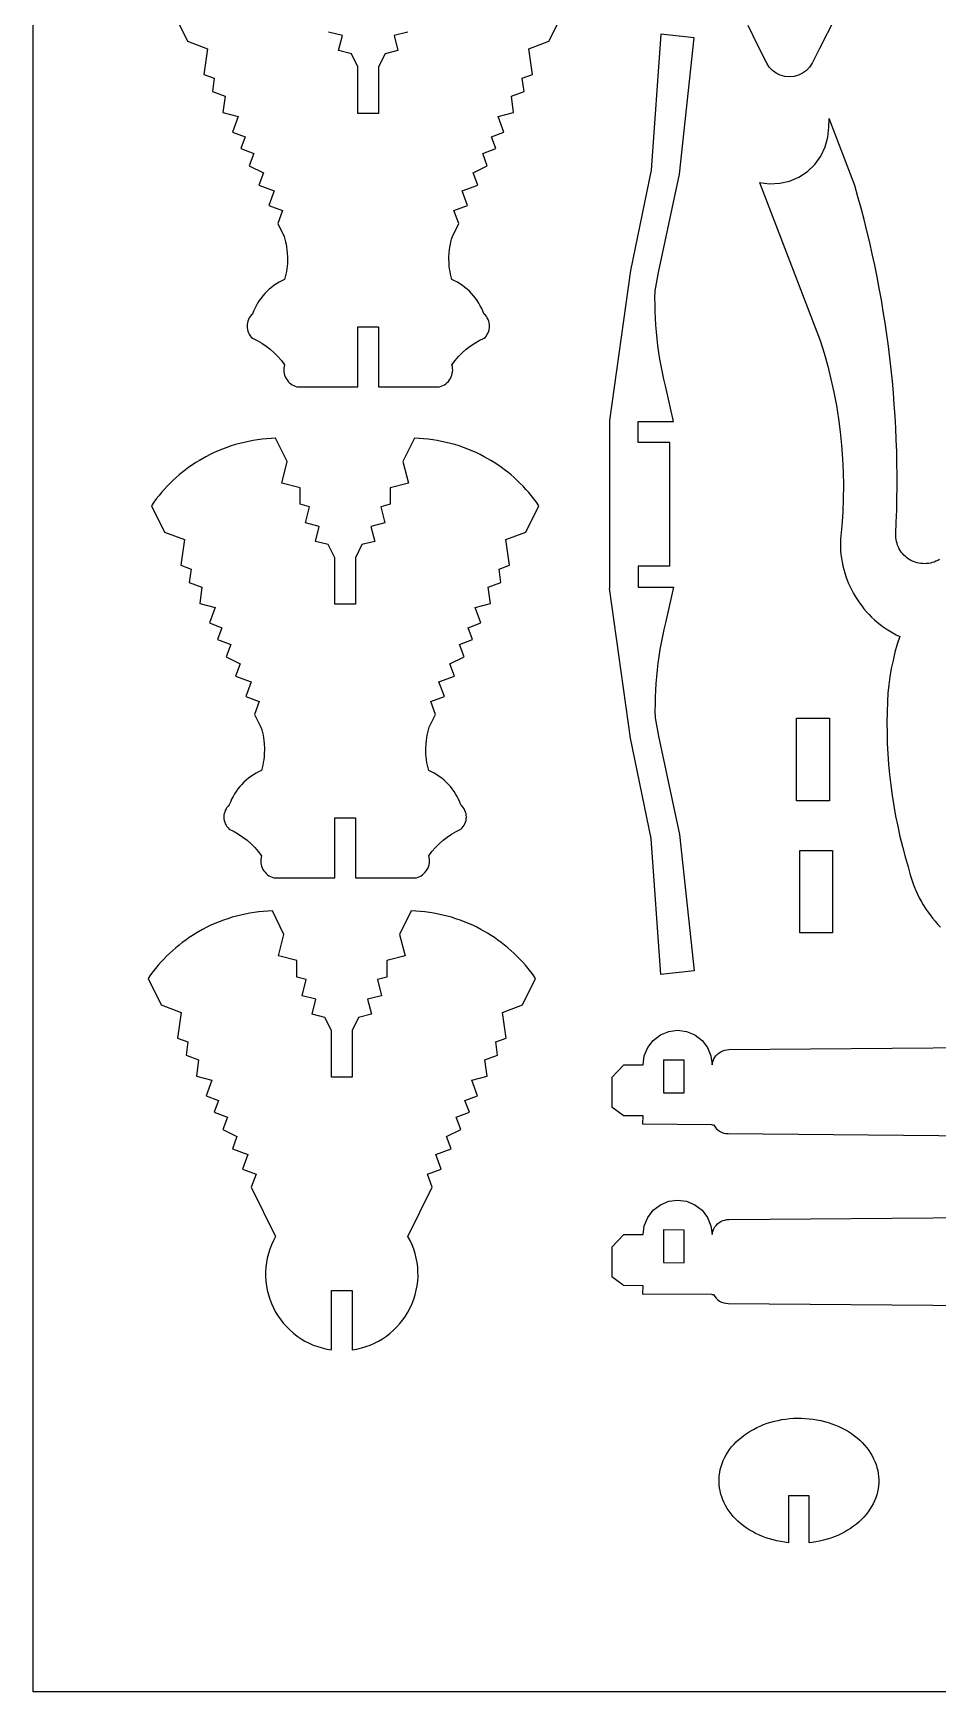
# Model space of a CAD drawing. Extents: x -322 to 322, y -250 to 250.
# Drawn here: x -322.5 to -185.6, y -249.5 to 1.4 of the extents above; entities that cross this region are included whole.
import ezdxf

# ---------------------------------------------------------------- set-up
doc = ezdxf.new("R2010")
doc.units = 0
doc.header["$MEASUREMENT"] = 0
doc.layers.get('0').update_dxf_attribs({"linetype": 'CONTINUOUS'})

msp = doc.modelspace()

# ---------------------------------------------------------------- linework, layer by layer
for p, q in [((-322.5, -249.5), (-322.5, 249.5)), ((-301.12, 4.15), (-299.14, 0.14)), ((-244.49, 0.14), (-242.5, 4.15)), ((-201.27, 3.5), (-203.53, -0.96)), ((-299.14, 0.14), (-296.13, -0.98)), ((-275.72, 1.01), (-277.82, 1.54)), ((-276.29, -1.25), (-275.72, 1.01)), ((-265.8, 1.54), (-267.91, 1.01)), ((-267.91, 1.01), (-267.33, -1.25)), ((-247.5, -0.98), (-244.49, 0.14)), ((-227.56, 1.19), (-228.99, -19.35)), ((-222.51, 0.64), (-227.56, 1.19)), ((-224.75, -19.95), (-222.51, 0.64)), ((-212.83, -0.59), (-214.36, 2.51)), ((-296.13, -0.98), (-296.66, -4.87)), ((-274.36, -1.74), (-276.29, -1.25)), ((-273.38, -3.72), (-274.36, -1.74)), ((-269.27, -1.74), (-270.24, -3.72)), ((-267.33, -1.25), (-269.27, -1.74)), ((-246.96, -4.87), (-247.5, -0.98)), ((-211.53, -3.18), (-212.83, -0.59)), ((-203.53, -0.96), (-204.68, -3.18)), ((-296.66, -4.87), (-295.11, -5.45)), ((-273.38, -10.77), (-273.38, -3.72)), ((-270.24, -3.72), (-270.24, -10.77)), ((-248.52, -5.45), (-246.96, -4.87)), ((-211.15, -3.77), (-211.53, -3.18)), ((-210.67, -4.28), (-211.15, -3.77)), ((-210.11, -4.7), (-210.67, -4.28)), ((-209.48, -5.01), (-210.11, -4.7)), ((-208.8, -5.2), (-209.48, -5.01)), ((-206.73, -5.01), (-207.4, -5.2)), ((-206.1, -4.7), (-206.73, -5.01)), ((-205.53, -4.28), (-206.1, -4.7)), ((-205.05, -3.77), (-205.53, -4.28)), ((-204.68, -3.18), (-205.05, -3.77)), ((-295.11, -5.45), (-295.38, -7.45)), ((-295.38, -7.45), (-293.47, -8.16)), ((-250.16, -8.16), (-248.24, -7.45)), ((-248.24, -7.45), (-248.52, -5.45)), ((-208.1, -5.26), (-208.8, -5.2)), ((-207.4, -5.2), (-208.1, -5.26)), ((-293.47, -8.16), (-293.81, -10.64)), ((-249.82, -10.64), (-250.16, -8.16)), ((-293.81, -10.64), (-291.47, -11.23)), ((-291.47, -11.23), (-292.35, -13.59)), ((-270.24, -10.77), (-273.38, -10.77)), ((-252.16, -11.23), (-249.82, -10.64)), ((-251.28, -13.59), (-252.16, -11.23)), ((-202.16, -12.84), (-202.07, -11.54)), ((-198.22, -21.67), (-202.07, -11.54)), ((-292.35, -13.59), (-290.44, -14.3)), ((-290.44, -14.3), (-291.11, -16.09)), ((-253.19, -14.3), (-251.28, -13.59)), ((-252.52, -16.09), (-253.19, -14.3)), ((-202.7, -15.85), (-202.29, -14.37)), ((-202.29, -14.37), (-202.16, -12.84)), ((-291.11, -16.09), (-289.12, -16.83)), ((-289.12, -16.83), (-289.82, -18.7)), ((-254.5, -16.83), (-252.52, -16.09)), ((-253.81, -18.7), (-254.5, -16.83)), ((-204.26, -18.49), (-203.36, -17.24)), ((-203.36, -17.24), (-202.7, -15.85)), ((-289.82, -18.7), (-287.68, -19.76)), ((-287.68, -19.76), (-288.37, -21.62)), ((-255.95, -19.76), (-253.81, -18.7)), ((-255.25, -21.62), (-255.95, -19.76)), ((-228.99, -19.35), (-232.16, -34.52)), ((-227.89, -34.84), (-224.75, -19.95)), ((-206.66, -20.4), (-205.37, -19.55)), ((-205.37, -19.55), (-204.26, -18.49)), ((-288.37, -21.62), (-286.02, -22.5)), ((-286.02, -22.5), (-286.84, -24.72)), ((-257.61, -22.5), (-255.25, -21.62)), ((-256.78, -24.72), (-257.61, -22.5)), ((-212.63, -21.2), (-211.11, -21.41)), ((-212.63, -21.2), (-203.47, -45.11)), ((-211.11, -21.41), (-209.57, -21.34)), ((-209.57, -21.34), (-208.07, -21)), ((-208.07, -21), (-206.66, -20.4)), ((-197.73, -23.38), (-198.22, -21.67)), ((-286.84, -24.72), (-284.79, -25.48)), ((-258.84, -25.48), (-256.78, -24.72)), ((-197.26, -25.1), (-197.73, -23.38)), ((-284.79, -25.48), (-285.51, -27.41)), ((-285.51, -27.41), (-284.54, -29.37)), ((-259.08, -29.37), (-258.12, -27.41)), ((-258.12, -27.41), (-258.84, -25.48)), ((-196.81, -26.82), (-197.26, -25.1)), ((-196.38, -28.54), (-196.81, -26.82)), ((-284.54, -29.37), (-284.42, -29.77)), ((-284.42, -29.77), (-284.32, -30.17)), ((-259.3, -30.17), (-259.2, -29.77)), ((-259.2, -29.77), (-259.08, -29.37)), ((-195.96, -30.27), (-196.38, -28.54)), ((-284.32, -30.17), (-284.23, -30.57)), ((-284.23, -30.57), (-284.16, -30.98)), ((-284.16, -30.98), (-284.11, -31.39)), ((-284.11, -31.39), (-284.06, -31.8)), ((-284.06, -31.8), (-284.02, -32.63)), ((-259.6, -32.63), (-259.56, -31.8)), ((-259.56, -31.8), (-259.52, -31.39)), ((-259.52, -31.39), (-259.46, -30.98)), ((-259.46, -30.98), (-259.39, -30.57)), ((-259.39, -30.57), (-259.3, -30.17)), ((-195.57, -32), (-195.96, -30.27)), ((-195.2, -33.74), (-195.57, -32)), ((-284.27, -35.09), (-284.36, -35.5)), ((-284.19, -34.68), (-284.27, -35.09)), ((-284.13, -34.28), (-284.19, -34.68)), ((-284.08, -33.86), (-284.13, -34.28)), ((-284.05, -33.45), (-284.08, -33.86)), ((-284.02, -32.63), (-284.05, -33.45)), ((-259.58, -33.45), (-259.6, -32.63)), ((-259.55, -33.86), (-259.58, -33.45)), ((-259.5, -34.28), (-259.55, -33.86)), ((-259.44, -34.68), (-259.5, -34.28)), ((-259.36, -35.09), (-259.44, -34.68)), ((-259.26, -35.5), (-259.36, -35.09)), ((-232.16, -34.52), (-235.34, -57.2)), ((-228.43, -37.61), (-227.89, -34.84)), ((-194.84, -35.48), (-195.2, -33.74)), ((-286.78, -37.37), (-287.12, -37.68)), ((-286.43, -37.08), (-286.78, -37.37)), ((-286.07, -36.81), (-286.43, -37.08)), ((-285.69, -36.55), (-286.07, -36.81)), ((-285.29, -36.31), (-285.69, -36.55)), ((-284.89, -36.1), (-285.29, -36.31)), ((-284.47, -35.9), (-284.89, -36.1)), ((-284.36, -35.5), (-284.47, -35.9)), ((-259.16, -35.9), (-259.26, -35.5)), ((-258.74, -36.1), (-259.16, -35.9)), ((-258.33, -36.31), (-258.74, -36.1)), ((-257.94, -36.55), (-258.33, -36.31)), ((-257.56, -36.81), (-257.94, -36.55)), ((-257.19, -37.08), (-257.56, -36.81)), ((-256.84, -37.37), (-257.19, -37.08)), ((-256.51, -37.68), (-256.84, -37.37)), ((-228.44, -38.65), (-228.43, -37.61)), ((-194.51, -37.22), (-194.84, -35.48)), ((-194.19, -38.97), (-194.51, -37.22)), ((-288.77, -39.85), (-288.98, -40.26)), ((-288.54, -39.45), (-288.77, -39.85)), ((-288.29, -39.07), (-288.54, -39.45)), ((-288.02, -38.7), (-288.29, -39.07)), ((-287.74, -38.34), (-288.02, -38.7)), ((-287.44, -38), (-287.74, -38.34)), ((-287.12, -37.68), (-287.44, -38)), ((-256.19, -38), (-256.51, -37.68)), ((-255.89, -38.34), (-256.19, -38)), ((-255.6, -38.7), (-255.89, -38.34)), ((-255.33, -39.07), (-255.6, -38.7)), ((-255.09, -39.45), (-255.33, -39.07)), ((-254.86, -39.85), (-255.09, -39.45)), ((-254.65, -40.26), (-254.86, -39.85)), ((-228.43, -39.68), (-228.44, -38.65)), ((-228.41, -40.72), (-228.43, -39.68)), ((-193.9, -40.72), (-194.19, -38.97)), ((-290.1, -42.43), (-290.14, -42.68)), ((-290.03, -42.18), (-290.1, -42.43)), ((-289.94, -41.94), (-290.03, -42.18)), ((-289.82, -41.71), (-289.94, -41.94)), ((-289.68, -41.49), (-289.82, -41.71)), ((-289.52, -41.29), (-289.68, -41.49)), ((-289.33, -41.11), (-289.52, -41.29)), ((-289.17, -40.68), (-289.33, -41.11)), ((-288.98, -40.26), (-289.17, -40.68)), ((-254.46, -40.68), (-254.65, -40.26)), ((-254.29, -41.11), (-254.46, -40.68)), ((-254.1, -41.29), (-254.29, -41.11)), ((-253.94, -41.49), (-254.1, -41.29)), ((-253.8, -41.71), (-253.94, -41.49)), ((-253.68, -41.94), (-253.8, -41.71)), ((-253.59, -42.18), (-253.68, -41.94)), ((-253.52, -42.43), (-253.59, -42.18)), ((-253.48, -42.68), (-253.52, -42.43)), ((-228.36, -41.76), (-228.41, -40.72)), ((-228.3, -42.79), (-228.36, -41.76)), ((-193.62, -42.47), (-193.9, -40.72)), ((-193.36, -44.23), (-193.62, -42.47)), ((-290.14, -42.68), (-290.15, -42.94)), ((-290.15, -42.94), (-290.14, -43.2)), ((-290.14, -43.2), (-290.1, -43.46)), ((-290.1, -43.46), (-290.03, -43.71)), ((-290.03, -43.71), (-289.94, -43.95)), ((-289.94, -43.95), (-289.82, -44.18)), ((-289.82, -44.18), (-289.68, -44.39)), ((-289.68, -44.39), (-289.52, -44.59)), ((-289.52, -44.59), (-289.33, -44.78)), ((-289.33, -44.78), (-288.61, -45.13)), ((-288.61, -45.13), (-287.92, -45.52)), ((-273.38, -52.12), (-273.38, -43.06)), ((-273.38, -43.06), (-270.24, -43.06)), ((-270.24, -43.06), (-270.24, -52.12)), ((-255.7, -45.52), (-255.01, -45.13)), ((-255.01, -45.13), (-254.29, -44.78)), ((-254.29, -44.78), (-254.1, -44.59)), ((-254.1, -44.59), (-253.94, -44.39)), ((-253.94, -44.39), (-253.8, -44.18)), ((-253.8, -44.18), (-253.68, -43.95)), ((-253.68, -43.95), (-253.59, -43.71)), ((-253.59, -43.71), (-253.52, -43.46)), ((-253.52, -43.46), (-253.48, -43.2)), ((-253.47, -42.94), (-253.48, -42.68)), ((-253.48, -43.2), (-253.47, -42.94)), ((-228.21, -43.82), (-228.3, -42.79)), ((-228.11, -44.85), (-228.21, -43.82)), ((-227.99, -45.88), (-228.11, -44.85)), ((-203.47, -45.11), (-202.86, -47.05)), ((-193.13, -45.98), (-193.36, -44.23)), ((-287.92, -45.52), (-287.26, -45.97)), ((-287.26, -45.97), (-286.63, -46.45)), ((-286.63, -46.45), (-286.03, -46.98)), ((-286.03, -46.98), (-285.47, -47.55)), ((-285.47, -47.55), (-284.95, -48.15)), ((-258.68, -48.15), (-258.15, -47.55)), ((-258.15, -47.55), (-257.59, -46.98)), ((-257.59, -46.98), (-257, -46.45)), ((-257, -46.45), (-256.37, -45.97)), ((-256.37, -45.97), (-255.7, -45.52)), ((-227.85, -46.91), (-227.99, -45.88)), ((-227.68, -47.93), (-227.85, -46.91)), ((-202.86, -47.05), (-202.31, -49)), ((-192.91, -47.75), (-193.13, -45.98)), ((-284.95, -48.15), (-284.47, -48.79)), ((-284.57, -49.32), (-284.58, -49.58)), ((-284.58, -49.58), (-284.57, -49.85)), ((-284.53, -49.05), (-284.57, -49.32)), ((-284.57, -49.85), (-284.52, -50.11)), ((-284.47, -48.79), (-284.53, -49.05)), ((-284.52, -50.11), (-284.46, -50.37)), ((-259.17, -50.37), (-259.1, -50.11)), ((-259.16, -48.79), (-258.68, -48.15)), ((-259.09, -49.05), (-259.16, -48.79)), ((-259.1, -50.11), (-259.06, -49.85)), ((-259.05, -49.32), (-259.09, -49.05)), ((-259.06, -49.85), (-259.04, -49.58)), ((-259.04, -49.58), (-259.05, -49.32)), ((-227.51, -48.95), (-227.68, -47.93)), ((-227.31, -49.97), (-227.51, -48.95)), ((-227.09, -50.98), (-227.31, -49.97)), ((-202.31, -49), (-201.82, -50.97)), ((-192.71, -49.51), (-192.91, -47.75)), ((-192.53, -51.27), (-192.71, -49.51)), ((-284.46, -50.37), (-284.36, -50.62)), ((-284.36, -50.62), (-284.24, -50.86)), ((-284.24, -50.86), (-284.1, -51.09)), ((-284.1, -51.09), (-283.93, -51.3)), ((-283.93, -51.3), (-283.75, -51.49)), ((-283.75, -51.49), (-283.54, -51.66)), ((-283.54, -51.66), (-283.33, -51.81)), ((-283.33, -51.81), (-283.09, -51.94)), ((-283.09, -51.94), (-282.85, -52.04)), ((-282.85, -52.04), (-282.59, -52.12)), ((-282.59, -52.12), (-273.38, -52.12)), ((-270.24, -52.12), (-261.03, -52.12)), ((-261.03, -52.12), (-260.78, -52.04)), ((-260.78, -52.04), (-260.53, -51.94)), ((-260.53, -51.94), (-260.3, -51.81)), ((-260.3, -51.81), (-260.08, -51.66)), ((-260.08, -51.66), (-259.88, -51.49)), ((-259.88, -51.49), (-259.69, -51.3)), ((-259.69, -51.3), (-259.53, -51.09)), ((-259.53, -51.09), (-259.38, -50.86)), ((-259.38, -50.86), (-259.26, -50.62)), ((-259.26, -50.62), (-259.17, -50.37)), ((-226.85, -51.99), (-227.09, -50.98)), ((-225.64, -57.39), (-226.85, -51.99)), ((-201.82, -50.97), (-201.38, -52.95)), ((-192.37, -53.04), (-192.53, -51.27)), ((-201.38, -52.95), (-201, -54.94)), ((-201, -54.94), (-200.67, -56.94)), ((-192.23, -54.81), (-192.37, -53.04)), ((-192.12, -56.58), (-192.23, -54.81)), ((-235.34, -57.2), (-235.34, -82.59)), ((-230.97, -60.53), (-230.97, -57.39)), ((-230.97, -57.39), (-225.64, -57.39)), ((-200.67, -56.94), (-200.41, -58.95)), ((-192.02, -58.36), (-192.12, -56.58)), ((-288.56, -60.14), (-289.24, -60.24)), ((-287.88, -60.05), (-288.56, -60.14)), ((-287.19, -59.98), (-287.88, -60.05)), ((-286.51, -59.93), (-287.19, -59.98)), ((-285.82, -59.91), (-286.51, -59.93)), ((-284.07, -63.44), (-285.82, -59.91)), ((-264.81, -59.91), (-266.56, -63.44)), ((-264.12, -59.93), (-264.81, -59.91)), ((-263.43, -59.98), (-264.12, -59.93)), ((-262.75, -60.05), (-263.43, -59.98)), ((-262.06, -60.14), (-262.75, -60.05)), ((-261.38, -60.24), (-262.06, -60.14)), ((-200.41, -58.95), (-200.2, -60.97)), ((-191.93, -60.13), (-192.02, -58.36)), ((-191.87, -61.9), (-191.93, -60.13)), ((-296.36, -62.69), (-297.35, -63.26)), ((-295.75, -62.38), (-296.36, -62.69)), ((-295.13, -62.08), (-295.75, -62.38)), ((-294.5, -61.8), (-295.13, -62.08)), ((-293.86, -61.54), (-294.5, -61.8)), ((-293.22, -61.29), (-293.86, -61.54)), ((-292.57, -61.07), (-293.22, -61.29)), ((-291.91, -60.87), (-292.57, -61.07)), ((-291.25, -60.68), (-291.91, -60.87)), ((-290.59, -60.52), (-291.25, -60.68)), ((-289.92, -60.37), (-290.59, -60.52)), ((-289.24, -60.24), (-289.92, -60.37)), ((-260.71, -60.37), (-261.38, -60.24)), ((-260.04, -60.52), (-260.71, -60.37)), ((-259.37, -60.68), (-260.04, -60.52)), ((-258.71, -60.87), (-259.37, -60.68)), ((-258.05, -61.07), (-258.71, -60.87)), ((-257.41, -61.29), (-258.05, -61.07)), ((-256.76, -61.54), (-257.41, -61.29)), ((-256.13, -61.8), (-256.76, -61.54)), ((-255.5, -62.08), (-256.13, -61.8)), ((-254.88, -62.38), (-255.5, -62.08)), ((-254.26, -62.69), (-254.88, -62.38)), ((-253.27, -63.26), (-254.26, -62.69)), ((-226.21, -60.53), (-230.97, -60.53)), ((-226.21, -79.27), (-226.21, -60.53)), ((-200.2, -60.97), (-200.05, -62.99)), ((-191.83, -63.68), (-191.87, -61.9)), ((-299.93, -65.05), (-300.42, -65.45)), ((-299.44, -64.67), (-299.93, -65.05)), ((-298.93, -64.29), (-299.44, -64.67)), ((-298.41, -63.94), (-298.93, -64.29)), ((-297.89, -63.59), (-298.41, -63.94)), ((-297.35, -63.26), (-297.89, -63.59)), ((-284.89, -66.68), (-284.07, -63.44)), ((-266.56, -63.44), (-265.73, -66.68)), ((-252.74, -63.59), (-253.27, -63.26)), ((-252.21, -63.94), (-252.74, -63.59)), ((-251.69, -64.29), (-252.21, -63.94)), ((-251.19, -64.67), (-251.69, -64.29)), ((-250.69, -65.05), (-251.19, -64.67)), ((-250.21, -65.45), (-250.69, -65.05)), ((-200.05, -62.99), (-199.96, -65.01)), ((-199.96, -65.01), (-199.93, -67.04)), ((-191.81, -65.46), (-191.83, -63.68)), ((-302.67, -67.63), (-303.09, -68.1)), ((-302.25, -67.17), (-302.67, -67.63)), ((-301.81, -66.72), (-302.25, -67.17)), ((-301.35, -66.29), (-301.81, -66.72)), ((-300.89, -65.86), (-301.35, -66.29)), ((-300.42, -65.45), (-300.89, -65.86)), ((-282.12, -67.39), (-284.89, -66.68)), ((-282.12, -69.89), (-282.12, -67.39)), ((-265.73, -66.68), (-268.51, -67.39)), ((-268.51, -67.39), (-268.51, -69.89)), ((-249.73, -65.86), (-250.21, -65.45)), ((-249.27, -66.29), (-249.73, -65.86)), ((-248.82, -66.72), (-249.27, -66.29)), ((-248.38, -67.17), (-248.82, -66.72)), ((-247.95, -67.63), (-248.38, -67.17)), ((-247.54, -68.1), (-247.95, -67.63)), ((-199.93, -67.04), (-199.95, -69.07)), ((-191.83, -69.02), (-191.81, -67.24)), ((-191.81, -67.24), (-191.81, -65.46)), ((-304.26, -69.58), (-304.62, -70.1)), ((-304.62, -70.1), (-302.64, -74.11)), ((-303.88, -69.08), (-304.26, -69.58)), ((-303.49, -68.59), (-303.88, -69.08)), ((-303.09, -68.1), (-303.49, -68.59)), ((-280.7, -70.25), (-282.12, -69.89)), ((-268.51, -69.89), (-269.93, -70.25)), ((-247.99, -74.11), (-246, -70.1)), ((-247.13, -68.59), (-247.54, -68.1)), ((-246.74, -69.08), (-247.13, -68.59)), ((-246.37, -69.58), (-246.74, -69.08)), ((-246, -70.1), (-246.37, -69.58)), ((-199.95, -69.07), (-200.03, -71.1)), ((-191.87, -70.79), (-191.83, -69.02)), ((-281.32, -72.71), (-280.7, -70.25)), ((-279.22, -73.24), (-281.32, -72.71)), ((-269.3, -72.71), (-271.41, -73.24)), ((-269.93, -70.25), (-269.3, -72.71)), ((-200.03, -71.1), (-200.18, -73.13)), ((-192, -74.35), (-191.93, -72.57)), ((-191.93, -72.57), (-191.87, -70.79)), ((-302.64, -74.11), (-299.63, -75.23)), ((-299.63, -75.23), (-300.16, -79.12)), ((-279.79, -75.5), (-279.22, -73.24)), ((-271.41, -73.24), (-270.83, -75.5)), ((-251, -75.23), (-247.99, -74.11)), ((-250.46, -79.12), (-251, -75.23)), ((-200.38, -75.16), (-200.39, -75.75)), ((-200.18, -73.13), (-200.38, -75.16)), ((-192.01, -74.65), (-192, -74.35)), ((-191.99, -74.95), (-192.01, -74.65)), ((-191.96, -75.24), (-191.99, -74.95)), ((-191.9, -75.53), (-191.96, -75.24)), ((-277.86, -75.99), (-279.79, -75.5)), ((-276.88, -77.97), (-277.86, -75.99)), ((-272.77, -75.99), (-273.74, -77.97)), ((-270.83, -75.5), (-272.77, -75.99)), ((-200.39, -75.75), (-200.38, -76.33)), ((-200.38, -76.33), (-200.35, -76.91)), ((-200.35, -76.91), (-200.3, -77.48)), ((-200.3, -77.48), (-200.23, -78.05)), ((-191.82, -75.81), (-191.9, -75.53)), ((-191.73, -76.09), (-191.82, -75.81)), ((-191.62, -76.36), (-191.73, -76.09)), ((-191.49, -76.62), (-191.62, -76.36)), ((-191.34, -76.87), (-191.49, -76.62)), ((-191.18, -77.11), (-191.34, -76.87)), ((-191, -77.34), (-191.18, -77.11)), ((-190.81, -77.56), (-191, -77.34)), ((-190.59, -77.76), (-190.81, -77.56)), ((-190.37, -77.95), (-190.59, -77.76)), ((-300.16, -79.12), (-298.61, -79.7)), ((-298.61, -79.7), (-298.88, -81.7)), ((-276.88, -85.02), (-276.88, -77.97)), ((-273.74, -77.97), (-273.74, -85.02)), ((-252.02, -79.7), (-250.46, -79.12)), ((-251.74, -81.7), (-252.02, -79.7)), ((-230.97, -79.27), (-230.97, -82.4)), ((-226.21, -79.27), (-230.97, -79.27)), ((-200.23, -78.05), (-200.13, -78.62)), ((-200.13, -78.62), (-200.02, -79.18)), ((-200.02, -79.18), (-199.88, -79.73)), ((-199.88, -79.73), (-199.73, -80.28)), ((-199.73, -80.28), (-199.56, -80.82)), ((-190.13, -78.13), (-190.37, -77.95)), ((-189.88, -78.29), (-190.13, -78.13)), ((-189.61, -78.43), (-189.88, -78.29)), ((-189.34, -78.55), (-189.61, -78.43)), ((-189.07, -78.66), (-189.34, -78.55)), ((-188.78, -78.74), (-189.07, -78.66)), ((-188.5, -78.81), (-188.78, -78.74)), ((-188.21, -78.85), (-188.5, -78.81)), ((-187.92, -78.87), (-188.21, -78.85)), ((-187.63, -78.88), (-187.92, -78.87)), ((-187.34, -78.87), (-187.63, -78.88)), ((-187.05, -78.83), (-187.34, -78.87)), ((-186.76, -78.78), (-187.05, -78.83)), ((-186.48, -78.71), (-186.76, -78.78)), ((-186.2, -78.62), (-186.48, -78.71)), ((-185.93, -78.5), (-186.2, -78.62)), ((-185.66, -78.37), (-185.93, -78.5)), ((-185.4, -78.22), (-185.66, -78.37)), ((-298.88, -81.7), (-296.97, -82.41)), ((-296.97, -82.41), (-297.31, -84.89)), ((-253.66, -82.41), (-251.74, -81.7)), ((-253.32, -84.89), (-253.66, -82.41)), ((-232.16, -105.28), (-235.34, -82.59)), ((-230.97, -82.4), (-225.64, -82.4)), ((-225.64, -82.4), (-226.85, -87.8)), ((-199.56, -80.82), (-199.36, -81.35)), ((-199.36, -81.35), (-199.15, -81.87)), ((-199.15, -81.87), (-198.92, -82.39)), ((-198.92, -82.39), (-198.67, -82.89)), ((-297.31, -84.89), (-294.97, -85.48)), ((-273.74, -85.02), (-276.88, -85.02)), ((-255.66, -85.48), (-253.32, -84.89)), ((-198.67, -82.89), (-198.41, -83.39)), ((-198.41, -83.39), (-198.12, -83.87)), ((-198.12, -83.87), (-197.82, -84.35)), ((-197.82, -84.35), (-197.5, -84.81)), ((-197.5, -84.81), (-197.17, -85.27)), ((-197.17, -85.27), (-196.82, -85.71)), ((-294.97, -85.48), (-295.85, -87.84)), ((-254.78, -87.84), (-255.66, -85.48)), ((-196.82, -85.71), (-196.45, -86.14)), ((-196.45, -86.14), (-196.06, -86.55)), ((-196.06, -86.55), (-195.66, -86.95)), ((-195.66, -86.95), (-195.25, -87.34)), ((-195.25, -87.34), (-194.82, -87.71)), ((-194.82, -87.71), (-194.37, -88.07)), ((-295.85, -87.84), (-293.94, -88.55)), ((-293.94, -88.55), (-294.61, -90.34)), ((-256.69, -88.55), (-254.78, -87.84)), ((-256.02, -90.34), (-256.69, -88.55)), ((-227.31, -89.83), (-227.51, -90.85)), ((-227.09, -88.81), (-227.31, -89.83)), ((-226.85, -87.8), (-227.09, -88.81)), ((-194.37, -88.07), (-193.91, -88.41)), ((-193.91, -88.41), (-193.44, -88.74)), ((-193.44, -88.74), (-192.95, -89.05)), ((-192.95, -89.05), (-192.45, -89.34)), ((-192.45, -89.34), (-191.94, -89.62)), ((-191.94, -89.62), (-191.41, -89.88)), ((-191.41, -89.88), (-191.8, -91.07)), ((-294.61, -90.34), (-292.62, -91.08)), ((-292.62, -91.08), (-293.32, -92.95)), ((-258, -91.08), (-256.02, -90.34)), ((-257.31, -92.95), (-258, -91.08)), ((-227.68, -91.87), (-227.85, -92.89)), ((-227.51, -90.85), (-227.68, -91.87)), ((-192.14, -92.28), (-192.43, -93.5)), ((-191.8, -91.07), (-192.14, -92.28)), ((-293.32, -92.95), (-291.18, -94.01)), ((-291.18, -94.01), (-291.87, -95.87)), ((-259.45, -94.01), (-257.31, -92.95)), ((-258.75, -95.87), (-259.45, -94.01)), ((-228.11, -94.95), (-228.21, -95.98)), ((-227.99, -93.92), (-228.11, -94.95)), ((-227.85, -92.89), (-227.99, -93.92)), ((-192.69, -94.73), (-192.9, -95.97)), ((-192.43, -93.5), (-192.69, -94.73)), ((-291.87, -95.87), (-289.52, -96.75)), ((-289.52, -96.75), (-290.34, -98.97)), ((-261.11, -96.75), (-258.75, -95.87)), ((-260.28, -98.97), (-261.11, -96.75)), ((-228.3, -97.01), (-228.36, -98.04)), ((-228.21, -95.98), (-228.3, -97.01)), ((-193.07, -97.22), (-193.19, -98.47)), ((-192.9, -95.97), (-193.07, -97.22)), ((-290.34, -98.97), (-288.29, -99.73)), ((-288.29, -99.73), (-289.01, -101.66)), ((-262.34, -99.73), (-260.28, -98.97)), ((-261.62, -101.66), (-262.34, -99.73)), ((-228.43, -100.11), (-228.44, -101.15)), ((-228.41, -99.08), (-228.43, -100.11)), ((-228.36, -98.04), (-228.41, -99.08)), ((-193.27, -99.72), (-193.32, -101.31)), ((-193.19, -98.47), (-193.27, -99.72)), ((-289.01, -101.66), (-288.04, -103.62)), ((-262.58, -103.62), (-261.62, -101.66)), ((-228.44, -101.15), (-228.43, -102.19)), ((-228.43, -102.19), (-227.89, -104.96)), ((-207.05, -102.24), (-202.06, -102.24)), ((-207.05, -114.73), (-207.05, -102.24)), ((-202.06, -102.24), (-202.06, -114.73)), ((-193.32, -101.31), (-193.35, -102.89)), ((-288.04, -103.62), (-287.92, -104.02)), ((-287.92, -104.02), (-287.82, -104.42)), ((-287.82, -104.42), (-287.73, -104.82)), ((-287.73, -104.82), (-287.66, -105.23)), ((-287.66, -105.23), (-287.61, -105.64)), ((-263.02, -105.64), (-262.96, -105.23)), ((-262.96, -105.23), (-262.89, -104.82)), ((-262.89, -104.82), (-262.8, -104.42)), ((-262.8, -104.42), (-262.7, -104.02)), ((-262.7, -104.02), (-262.58, -103.62)), ((-228.99, -120.44), (-232.16, -105.28)), ((-227.89, -104.96), (-224.75, -119.85)), ((-193.35, -102.89), (-193.33, -104.47)), ((-193.33, -104.47), (-193.29, -106.05)), ((-287.61, -105.64), (-287.56, -106.05)), ((-287.55, -107.7), (-287.58, -108.11)), ((-287.56, -106.05), (-287.52, -106.88)), ((-287.52, -106.88), (-287.55, -107.7)), ((-263.1, -106.88), (-263.06, -106.05)), ((-263.08, -107.7), (-263.1, -106.88)), ((-263.05, -108.11), (-263.08, -107.7)), ((-263.06, -106.05), (-263.02, -105.64)), ((-193.29, -106.05), (-193.21, -107.63)), ((-193.21, -107.63), (-193.1, -109.21)), ((-288.39, -110.35), (-288.79, -110.56)), ((-287.97, -110.15), (-288.39, -110.35)), ((-287.86, -109.75), (-287.97, -110.15)), ((-287.77, -109.34), (-287.86, -109.75)), ((-287.69, -108.93), (-287.77, -109.34)), ((-287.63, -108.53), (-287.69, -108.93)), ((-287.58, -108.11), (-287.63, -108.53)), ((-263, -108.53), (-263.05, -108.11)), ((-262.94, -108.93), (-263, -108.53)), ((-262.86, -109.34), (-262.94, -108.93)), ((-262.76, -109.75), (-262.86, -109.34)), ((-262.66, -110.15), (-262.76, -109.75)), ((-262.24, -110.35), (-262.66, -110.15)), ((-261.83, -110.56), (-262.24, -110.35)), ((-193.1, -109.21), (-192.95, -110.78)), ((-291.24, -112.59), (-291.52, -112.95)), ((-290.94, -112.25), (-291.24, -112.59)), ((-290.62, -111.93), (-290.94, -112.25)), ((-290.28, -111.62), (-290.62, -111.93)), ((-289.93, -111.33), (-290.28, -111.62)), ((-289.57, -111.06), (-289.93, -111.33)), ((-289.19, -110.8), (-289.57, -111.06)), ((-288.79, -110.56), (-289.19, -110.8)), ((-261.44, -110.8), (-261.83, -110.56)), ((-261.06, -111.06), (-261.44, -110.8)), ((-260.69, -111.33), (-261.06, -111.06)), ((-260.34, -111.62), (-260.69, -111.33)), ((-260.01, -111.93), (-260.34, -111.62)), ((-259.69, -112.25), (-260.01, -111.93)), ((-259.39, -112.59), (-259.69, -112.25)), ((-259.1, -112.95), (-259.39, -112.59)), ((-192.95, -110.78), (-192.77, -112.35)), ((-192.77, -112.35), (-192.56, -113.92)), ((-292.83, -115.36), (-293.02, -115.54)), ((-292.67, -114.93), (-292.83, -115.36)), ((-292.48, -114.51), (-292.67, -114.93)), ((-292.27, -114.1), (-292.48, -114.51)), ((-292.04, -113.7), (-292.27, -114.1)), ((-291.79, -113.32), (-292.04, -113.7)), ((-291.52, -112.95), (-291.79, -113.32)), ((-258.83, -113.32), (-259.1, -112.95)), ((-258.59, -113.7), (-258.83, -113.32)), ((-258.36, -114.1), (-258.59, -113.7)), ((-258.15, -114.51), (-258.36, -114.1)), ((-257.96, -114.93), (-258.15, -114.51)), ((-257.79, -115.36), (-257.96, -114.93)), ((-257.6, -115.54), (-257.79, -115.36)), ((-202.06, -114.73), (-207.05, -114.73)), ((-192.56, -113.92), (-192.31, -115.48)), ((-293.64, -116.93), (-293.65, -117.19)), ((-293.65, -117.19), (-293.64, -117.45)), ((-293.6, -116.68), (-293.64, -116.93)), ((-293.64, -117.45), (-293.6, -117.71)), ((-293.53, -116.43), (-293.6, -116.68)), ((-293.6, -117.71), (-293.53, -117.96)), ((-293.44, -116.19), (-293.53, -116.43)), ((-293.32, -115.96), (-293.44, -116.19)), ((-293.18, -115.74), (-293.32, -115.96)), ((-293.02, -115.54), (-293.18, -115.74)), ((-276.88, -126.37), (-276.88, -117.31)), ((-276.88, -117.31), (-273.74, -117.31)), ((-273.74, -117.31), (-273.74, -126.37)), ((-257.44, -115.74), (-257.6, -115.54)), ((-257.3, -115.96), (-257.44, -115.74)), ((-257.18, -116.19), (-257.3, -115.96)), ((-257.09, -116.43), (-257.18, -116.19)), ((-257.02, -116.68), (-257.09, -116.43)), ((-257.09, -117.96), (-257.02, -117.71)), ((-256.98, -116.93), (-257.02, -116.68)), ((-257.02, -117.71), (-256.98, -117.45)), ((-256.97, -117.19), (-256.98, -116.93)), ((-256.98, -117.45), (-256.97, -117.19)), ((-192.31, -115.48), (-192.03, -117.04)), ((-192.03, -117.04), (-191.72, -118.59)), ((-293.53, -117.96), (-293.44, -118.2)), ((-293.44, -118.2), (-293.32, -118.43)), ((-293.32, -118.43), (-293.18, -118.64)), ((-293.18, -118.64), (-293.02, -118.84)), ((-293.02, -118.84), (-292.83, -119.03)), ((-292.83, -119.03), (-292.11, -119.38)), ((-292.11, -119.38), (-291.42, -119.77)), ((-291.42, -119.77), (-290.76, -120.22)), ((-290.76, -120.22), (-290.13, -120.7)), ((-260.5, -120.7), (-259.87, -120.22)), ((-259.87, -120.22), (-259.2, -119.77)), ((-259.2, -119.77), (-258.51, -119.38)), ((-258.51, -119.38), (-257.79, -119.03)), ((-257.79, -119.03), (-257.6, -118.84)), ((-257.6, -118.84), (-257.44, -118.64)), ((-257.44, -118.64), (-257.3, -118.43)), ((-257.3, -118.43), (-257.18, -118.2)), ((-257.18, -118.2), (-257.09, -117.96)), ((-224.75, -119.85), (-222.51, -140.44)), ((-191.72, -118.59), (-191.38, -120.13)), ((-191.38, -120.13), (-191, -121.67)), ((-290.13, -120.7), (-289.53, -121.23)), ((-289.53, -121.23), (-288.97, -121.8)), ((-288.97, -121.8), (-288.45, -122.4)), ((-288.45, -122.4), (-287.97, -123.04)), ((-262.66, -123.04), (-262.18, -122.4)), ((-262.18, -122.4), (-261.65, -121.8)), ((-261.65, -121.8), (-261.09, -121.23)), ((-261.09, -121.23), (-260.5, -120.7)), ((-227.56, -140.99), (-228.99, -120.44)), ((-206.55, -122.24), (-201.56, -122.24)), ((-206.55, -134.73), (-206.55, -122.24)), ((-201.56, -122.24), (-201.56, -134.73)), ((-191, -121.67), (-190.59, -123.2)), ((-288.07, -123.57), (-288.08, -123.83)), ((-288.08, -123.83), (-288.07, -124.1)), ((-288.03, -123.3), (-288.07, -123.57)), ((-288.07, -124.1), (-288.02, -124.36)), ((-287.97, -123.04), (-288.03, -123.3)), ((-288.02, -124.36), (-287.96, -124.62)), ((-287.96, -124.62), (-287.86, -124.87)), ((-287.86, -124.87), (-287.74, -125.11)), ((-287.74, -125.11), (-287.6, -125.34)), ((-287.6, -125.34), (-287.43, -125.55)), ((-263.19, -125.55), (-263.03, -125.34)), ((-263.03, -125.34), (-262.88, -125.11)), ((-262.88, -125.11), (-262.76, -124.87)), ((-262.76, -124.87), (-262.67, -124.62)), ((-262.67, -124.62), (-262.6, -124.36)), ((-262.59, -123.3), (-262.66, -123.04)), ((-262.6, -124.36), (-262.56, -124.1)), ((-262.55, -123.57), (-262.59, -123.3)), ((-262.56, -124.1), (-262.54, -123.83)), ((-262.54, -123.83), (-262.55, -123.57)), ((-190.59, -123.2), (-190.14, -124.72)), ((-190.14, -124.72), (-190, -125.33)), ((-190, -125.33), (-189.83, -125.94)), ((-287.43, -125.55), (-287.25, -125.74)), ((-287.25, -125.74), (-287.04, -125.91)), ((-287.04, -125.91), (-286.83, -126.06)), ((-286.83, -126.06), (-286.59, -126.19)), ((-286.59, -126.19), (-286.35, -126.29)), ((-286.35, -126.29), (-286.09, -126.37)), ((-286.09, -126.37), (-276.88, -126.37)), ((-273.74, -126.37), (-264.53, -126.37)), ((-264.53, -126.37), (-264.28, -126.29)), ((-264.28, -126.29), (-264.03, -126.19)), ((-264.03, -126.19), (-263.8, -126.06)), ((-263.8, -126.06), (-263.58, -125.91)), ((-263.58, -125.91), (-263.38, -125.74)), ((-263.38, -125.74), (-263.19, -125.55)), ((-189.83, -125.94), (-189.65, -126.54)), ((-189.65, -126.54), (-189.45, -127.13)), ((-189.45, -127.13), (-189.22, -127.71)), ((-189.22, -127.71), (-188.98, -128.28)), ((-188.98, -128.28), (-188.73, -128.85)), ((-188.73, -128.85), (-188.45, -129.4)), ((-188.45, -129.4), (-188.16, -129.94)), ((-188.16, -129.94), (-187.85, -130.47)), ((-293.72, -132.79), (-294.36, -133.03)), ((-293.07, -132.57), (-293.72, -132.79)), ((-292.41, -132.36), (-293.07, -132.57)), ((-291.75, -132.18), (-292.41, -132.36)), ((-291.09, -132.01), (-291.75, -132.18)), ((-290.42, -131.87), (-291.09, -132.01)), ((-289.74, -131.74), (-290.42, -131.87)), ((-289.06, -131.63), (-289.74, -131.74)), ((-288.38, -131.55), (-289.06, -131.63)), ((-287.69, -131.48), (-288.38, -131.55)), ((-287.01, -131.43), (-287.69, -131.48)), ((-286.32, -131.4), (-287.01, -131.43)), ((-284.57, -134.94), (-286.32, -131.4)), ((-265.31, -131.4), (-267.06, -134.94)), ((-264.62, -131.43), (-265.31, -131.4)), ((-263.93, -131.48), (-264.62, -131.43)), ((-263.25, -131.55), (-263.93, -131.48)), ((-262.56, -131.63), (-263.25, -131.55)), ((-261.88, -131.74), (-262.56, -131.63)), ((-261.21, -131.87), (-261.88, -131.74)), ((-260.54, -132.01), (-261.21, -131.87)), ((-259.87, -132.18), (-260.54, -132.01)), ((-259.21, -132.36), (-259.87, -132.18)), ((-258.55, -132.57), (-259.21, -132.36)), ((-257.91, -132.79), (-258.55, -132.57)), ((-257.26, -133.03), (-257.91, -132.79)), ((-187.85, -130.47), (-187.52, -131)), ((-187.52, -131), (-187.18, -131.51)), ((-187.18, -131.51), (-186.82, -132)), ((-186.82, -132), (-186.45, -132.49)), ((-186.45, -132.49), (-186.06, -132.96)), ((-298.91, -135.43), (-299.43, -135.79)), ((-298.39, -135.09), (-298.91, -135.43)), ((-297.85, -134.75), (-298.39, -135.09)), ((-296.86, -134.19), (-297.85, -134.75)), ((-296.25, -133.87), (-296.86, -134.19)), ((-295.63, -133.57), (-296.25, -133.87)), ((-295, -133.29), (-295.63, -133.57)), ((-294.36, -133.03), (-295, -133.29)), ((-285.39, -138.18), (-284.57, -134.94)), ((-267.06, -134.94), (-266.23, -138.18)), ((-256.63, -133.29), (-257.26, -133.03)), ((-256, -133.57), (-256.63, -133.29)), ((-255.38, -133.87), (-256, -133.57)), ((-254.76, -134.19), (-255.38, -133.87)), ((-253.77, -134.75), (-254.76, -134.19)), ((-253.24, -135.09), (-253.77, -134.75)), ((-252.71, -135.43), (-253.24, -135.09)), ((-252.19, -135.79), (-252.71, -135.43)), ((-201.56, -134.73), (-206.55, -134.73)), ((-186.06, -132.96), (-185.66, -133.42)), ((-185.66, -133.42), (-185.24, -133.87)), ((-301.85, -137.78), (-302.31, -138.22)), ((-301.39, -137.36), (-301.85, -137.78)), ((-300.92, -136.95), (-301.39, -137.36)), ((-300.43, -136.55), (-300.92, -136.95)), ((-299.94, -136.16), (-300.43, -136.55)), ((-299.43, -135.79), (-299.94, -136.16)), ((-251.69, -136.16), (-252.19, -135.79)), ((-251.19, -136.55), (-251.69, -136.16)), ((-250.71, -136.95), (-251.19, -136.55)), ((-250.23, -137.36), (-250.71, -136.95)), ((-249.77, -137.78), (-250.23, -137.36)), ((-249.32, -138.22), (-249.77, -137.78)), ((-303.99, -140.08), (-304.38, -140.58)), ((-303.59, -139.6), (-303.99, -140.08)), ((-303.17, -139.13), (-303.59, -139.6)), ((-302.75, -138.67), (-303.17, -139.13)), ((-302.31, -138.22), (-302.75, -138.67)), ((-282.62, -138.88), (-285.39, -138.18)), ((-282.62, -141.39), (-282.62, -138.88)), ((-266.23, -138.18), (-269.01, -138.88)), ((-269.01, -138.88), (-269.01, -141.39)), ((-248.88, -138.67), (-249.32, -138.22)), ((-248.45, -139.13), (-248.88, -138.67)), ((-248.04, -139.6), (-248.45, -139.13)), ((-247.63, -140.08), (-248.04, -139.6)), ((-247.24, -140.58), (-247.63, -140.08)), ((-222.51, -140.44), (-227.56, -140.99)), ((-304.76, -141.08), (-305.12, -141.6)), ((-305.12, -141.6), (-303.14, -145.61)), ((-304.38, -140.58), (-304.76, -141.08)), ((-281.2, -141.75), (-282.62, -141.39)), ((-281.82, -144.21), (-281.2, -141.75)), ((-269.01, -141.39), (-270.43, -141.75)), ((-270.43, -141.75), (-269.8, -144.21)), ((-248.49, -145.61), (-246.5, -141.6)), ((-246.87, -141.08), (-247.24, -140.58)), ((-246.5, -141.6), (-246.87, -141.08)), ((-279.72, -144.74), (-281.82, -144.21)), ((-280.29, -147), (-279.72, -144.74)), ((-269.8, -144.21), (-271.91, -144.74)), ((-271.91, -144.74), (-271.33, -147)), ((-303.14, -145.61), (-300.13, -146.73)), ((-300.13, -146.73), (-300.66, -150.62)), ((-278.36, -147.49), (-280.29, -147)), ((-277.38, -149.46), (-278.36, -147.49)), ((-273.27, -147.49), (-274.24, -149.46)), ((-271.33, -147), (-273.27, -147.49)), ((-251.5, -146.73), (-248.49, -145.61)), ((-250.96, -150.62), (-251.5, -146.73)), ((-277.38, -156.52), (-277.38, -149.46)), ((-274.24, -149.46), (-274.24, -156.52)), ((-228.7, -150.98), (-227.62, -150.15)), ((-227.62, -150.15), (-226.36, -149.63)), ((-226.36, -149.63), (-225.01, -149.45)), ((-225.01, -149.45), (-223.66, -149.63)), ((-223.66, -149.63), (-222.4, -150.15)), ((-222.4, -150.15), (-221.32, -150.98)), ((-300.66, -150.62), (-299.11, -151.19)), ((-299.11, -151.19), (-299.38, -153.2)), ((-252.52, -151.19), (-250.96, -150.62)), ((-252.24, -153.2), (-252.52, -151.19)), ((-230.05, -153.32), (-229.53, -152.06)), ((-229.53, -152.06), (-228.7, -150.98)), ((-221.32, -150.98), (-220.49, -152.06)), ((-220.49, -152.06), (-219.97, -153.32)), ((-218.97, -153.04), (-218.73, -152.84)), ((-218.73, -152.84), (-218.46, -152.68)), ((-218.46, -152.68), (-218.18, -152.55)), ((-218.18, -152.55), (-217.88, -152.45)), ((-217.88, -152.45), (-217.58, -152.39)), ((-217.58, -152.39), (-217.27, -152.37)), ((-217.27, -152.37), (-173.34, -152)), ((-299.38, -153.2), (-297.47, -153.91)), ((-297.47, -153.91), (-297.81, -156.38)), ((-254.16, -153.91), (-252.24, -153.2)), ((-253.82, -156.38), (-254.16, -153.91)), ((-234.94, -156.57), (-233.17, -154.67)), ((-233.17, -154.67), (-230.23, -154.67)), ((-230.23, -154.67), (-230.05, -153.32)), ((-227.13, -153.9), (-227.17, -158.89)), ((-227.13, -153.9), (-224, -153.92)), ((-224.04, -158.92), (-224, -153.92)), ((-219.97, -153.32), (-219.79, -154.67)), ((-219.79, -154.67), (-219.74, -154.36)), ((-219.74, -154.36), (-219.65, -154.06)), ((-219.65, -154.06), (-219.53, -153.78)), ((-219.53, -153.78), (-219.37, -153.51)), ((-219.37, -153.51), (-219.18, -153.26)), ((-219.18, -153.26), (-218.97, -153.04)), ((-297.81, -156.38), (-295.47, -156.98)), ((-295.47, -156.98), (-296.35, -159.34)), ((-274.24, -156.52), (-277.38, -156.52)), ((-256.16, -156.98), (-253.82, -156.38)), ((-255.28, -159.34), (-256.16, -156.98)), ((-234.94, -156.57), (-234.97, -161.07)), ((-296.35, -159.34), (-294.44, -160.04)), ((-294.44, -160.04), (-295.11, -161.84)), ((-257.19, -160.04), (-255.28, -159.34)), ((-256.52, -161.84), (-257.19, -160.04)), ((-227.17, -158.89), (-224.04, -158.92)), ((-295.11, -161.84), (-293.12, -162.58)), ((-293.12, -162.58), (-293.82, -164.45)), ((-258.5, -162.58), (-256.52, -161.84)), ((-257.81, -164.45), (-258.5, -162.58)), ((-233.23, -162.31), (-234.97, -161.07)), ((-233.23, -162.31), (-230.29, -162.33)), ((-230.29, -162.33), (-230.3, -163.66)), ((-293.82, -164.45), (-291.68, -165.51)), ((-291.68, -165.51), (-292.37, -167.37)), ((-259.95, -165.51), (-257.81, -164.45)), ((-259.25, -167.37), (-259.95, -165.51)), ((-219.86, -163.74), (-230.3, -163.66)), ((-219.86, -163.74), (-219.58, -163.73)), ((-219.58, -163.73), (-219.4, -164.02)), ((-219.4, -164.02), (-219.19, -164.28)), ((-219.19, -164.28), (-218.94, -164.52)), ((-218.94, -164.52), (-218.66, -164.71)), ((-218.66, -164.71), (-218.36, -164.87)), ((-218.36, -164.87), (-218.04, -164.99)), ((-218.04, -164.99), (-217.71, -165.06)), ((-217.71, -165.06), (-217.37, -165.08)), ((-217.37, -165.08), (-173.38, -165.44)), ((-292.37, -167.37), (-290.02, -168.25)), ((-261.61, -168.25), (-259.25, -167.37)), ((-290.02, -168.25), (-290.84, -170.46)), ((-290.84, -170.46), (-288.79, -171.23)), ((-262.84, -171.23), (-260.78, -170.46)), ((-260.78, -170.46), (-261.61, -168.25)), ((-288.79, -171.23), (-289.51, -173.16)), ((-262.12, -173.16), (-262.84, -171.23)), ((-289.51, -173.16), (-285.82, -180.61)), ((-265.81, -180.61), (-262.12, -173.16)), ((-227.62, -175.83), (-226.36, -175.31)), ((-226.36, -175.31), (-225.01, -175.13)), ((-225.01, -175.13), (-223.66, -175.31)), ((-223.66, -175.31), (-222.4, -175.83)), ((-230.05, -179), (-229.53, -177.74)), ((-229.53, -177.74), (-228.7, -176.66)), ((-228.7, -176.66), (-227.62, -175.83)), ((-222.4, -175.83), (-221.32, -176.66)), ((-221.32, -176.66), (-220.49, -177.74)), ((-220.49, -177.74), (-219.97, -179)), ((-217.88, -178.14), (-217.58, -178.08)), ((-217.58, -178.08), (-217.27, -178.06)), ((-217.27, -178.06), (-173.34, -177.68)), ((-285.82, -180.61), (-286.15, -181.24)), ((-265.47, -181.24), (-265.81, -180.61)), ((-234.94, -182.26), (-233.17, -180.35)), ((-233.17, -180.35), (-230.23, -180.35)), ((-230.23, -180.35), (-230.05, -179)), ((-227.13, -179.58), (-227.17, -184.58)), ((-227.13, -179.58), (-224, -179.61)), ((-224.04, -184.6), (-224, -179.61)), ((-219.97, -179), (-219.79, -180.35)), ((-219.79, -180.35), (-219.74, -180.05)), ((-219.74, -180.05), (-219.65, -179.75)), ((-219.65, -179.75), (-219.53, -179.46)), ((-219.53, -179.46), (-219.37, -179.19)), ((-219.37, -179.19), (-219.18, -178.95)), ((-219.18, -178.95), (-218.97, -178.72)), ((-218.97, -178.72), (-218.73, -178.53)), ((-218.73, -178.53), (-218.46, -178.36)), ((-218.46, -178.36), (-218.18, -178.23)), ((-218.18, -178.23), (-217.88, -178.14)), ((-286.7, -182.55), (-286.91, -183.22)), ((-286.45, -181.89), (-286.7, -182.55)), ((-286.15, -181.24), (-286.45, -181.89)), ((-265.17, -181.89), (-265.47, -181.24)), ((-264.92, -182.55), (-265.17, -181.89)), ((-264.71, -183.22), (-264.92, -182.55)), ((-234.94, -182.26), (-234.97, -186.75)), ((-287.3, -185.29), (-287.34, -185.98)), ((-287.21, -184.59), (-287.3, -185.29)), ((-287.08, -183.9), (-287.21, -184.59)), ((-286.91, -183.22), (-287.08, -183.9)), ((-264.54, -183.9), (-264.71, -183.22)), ((-264.41, -184.59), (-264.54, -183.9)), ((-264.33, -185.29), (-264.41, -184.59)), ((-264.29, -185.98), (-264.33, -185.29)), ((-227.17, -184.58), (-224.04, -184.6)), ((-287.34, -185.98), (-287.34, -186.68)), ((-287.34, -186.68), (-287.3, -187.38)), ((-287.3, -187.38), (-287.21, -188.07)), ((-287.21, -188.07), (-287.09, -188.76)), ((-264.54, -188.76), (-264.41, -188.07)), ((-264.41, -188.07), (-264.33, -187.38)), ((-264.33, -187.38), (-264.28, -186.68)), ((-264.28, -186.68), (-264.29, -185.98)), ((-233.23, -187.99), (-234.97, -186.75)), ((-233.23, -187.99), (-230.29, -188.02)), ((-230.29, -188.02), (-230.3, -189.34)), ((-287.09, -188.76), (-286.92, -189.44)), ((-286.92, -189.44), (-286.71, -190.12)), ((-286.71, -190.12), (-286.46, -190.78)), ((-277.38, -197.77), (-277.38, -188.81)), ((-277.38, -188.81), (-274.24, -188.81)), ((-274.24, -188.81), (-274.24, -197.77)), ((-265.17, -190.78), (-264.91, -190.12)), ((-264.91, -190.12), (-264.7, -189.44)), ((-264.7, -189.44), (-264.54, -188.76)), ((-219.86, -189.43), (-230.3, -189.34)), ((-219.86, -189.43), (-219.58, -189.42)), ((-219.58, -189.42), (-219.4, -189.71)), ((-219.4, -189.71), (-219.19, -189.97)), ((-219.19, -189.97), (-218.94, -190.2)), ((-218.94, -190.2), (-218.66, -190.4)), ((-218.66, -190.4), (-218.36, -190.56)), ((-218.36, -190.56), (-218.04, -190.67)), ((-286.46, -190.78), (-286.16, -191.44)), ((-286.16, -191.44), (-285.83, -192.07)), ((-285.83, -192.07), (-285.45, -192.67)), ((-285.45, -192.67), (-285.05, -193.25)), ((-266.58, -193.25), (-266.17, -192.67)), ((-266.17, -192.67), (-265.8, -192.07)), ((-265.8, -192.07), (-265.46, -191.44)), ((-265.46, -191.44), (-265.17, -190.78)), ((-218.04, -190.67), (-217.71, -190.74)), ((-217.71, -190.74), (-217.37, -190.77)), ((-217.37, -190.77), (-173.38, -191.13)), ((-285.05, -193.25), (-284.61, -193.8)), ((-284.61, -193.8), (-284.14, -194.32)), ((-284.14, -194.32), (-283.64, -194.81)), ((-283.64, -194.81), (-283.11, -195.27)), ((-283.11, -195.27), (-282.56, -195.7)), ((-269.06, -195.7), (-268.51, -195.27)), ((-268.51, -195.27), (-267.98, -194.81)), ((-267.98, -194.81), (-267.48, -194.32)), ((-267.48, -194.32), (-267.02, -193.8)), ((-267.02, -193.8), (-266.58, -193.25)), ((-282.56, -195.7), (-281.98, -196.09)), ((-281.98, -196.09), (-281.38, -196.44)), ((-281.38, -196.44), (-280.76, -196.76)), ((-280.76, -196.76), (-280.12, -197.05)), ((-280.12, -197.05), (-279.46, -197.29)), ((-279.46, -197.29), (-278.78, -197.49)), ((-278.78, -197.49), (-278.09, -197.65)), ((-278.09, -197.65), (-277.38, -197.77)), ((-274.24, -197.77), (-273.54, -197.65)), ((-273.54, -197.65), (-272.85, -197.49)), ((-272.85, -197.49), (-272.17, -197.29)), ((-272.17, -197.29), (-271.51, -197.05)), ((-271.51, -197.05), (-270.87, -196.76)), ((-270.87, -196.76), (-270.24, -196.44)), ((-270.24, -196.44), (-269.64, -196.09)), ((-269.64, -196.09), (-269.06, -195.7)), ((-208.66, -208.24), (-208.07, -208.18)), ((-208.07, -208.18), (-207.48, -208.13)), ((-207.48, -208.13), (-206.89, -208.11)), ((-206.89, -208.11), (-206.29, -208.12)), ((-206.29, -208.12), (-205.7, -208.14)), ((-205.7, -208.14), (-205.1, -208.19)), ((-205.1, -208.19), (-204.51, -208.27)), ((-215.37, -211.01), (-214.95, -210.68)), ((-214.95, -210.68), (-214.5, -210.37)), ((-214.5, -210.37), (-214.04, -210.07)), ((-214.04, -210.07), (-213.55, -209.8)), ((-213.55, -209.8), (-213.05, -209.54)), ((-213.05, -209.54), (-212.54, -209.3)), ((-212.54, -209.3), (-212.01, -209.09)), ((-212.01, -209.09), (-211.48, -208.89)), ((-211.48, -208.89), (-210.93, -208.72)), ((-210.93, -208.72), (-210.37, -208.57)), ((-210.37, -208.57), (-209.81, -208.44)), ((-209.81, -208.44), (-209.24, -208.33)), ((-209.24, -208.33), (-208.66, -208.24)), ((-204.51, -208.27), (-203.93, -208.36)), ((-203.93, -208.36), (-203.35, -208.48)), ((-203.35, -208.48), (-202.78, -208.62)), ((-202.78, -208.62), (-202.23, -208.77)), ((-202.23, -208.77), (-201.69, -208.96)), ((-201.69, -208.96), (-201.15, -209.16)), ((-201.15, -209.16), (-200.64, -209.38)), ((-200.64, -209.38), (-200.13, -209.62)), ((-200.13, -209.62), (-199.64, -209.88)), ((-199.64, -209.88), (-199.17, -210.15)), ((-199.17, -210.15), (-198.72, -210.45)), ((-198.72, -210.45), (-198.28, -210.76)), ((-217.42, -213.25), (-217.14, -212.85)), ((-217.14, -212.85), (-216.84, -212.45)), ((-216.84, -212.45), (-216.5, -212.07)), ((-216.5, -212.07), (-216.15, -211.7)), ((-216.15, -211.7), (-215.77, -211.35)), ((-215.77, -211.35), (-215.37, -211.01)), ((-198.28, -210.76), (-197.86, -211.09)), ((-197.86, -211.09), (-197.47, -211.44)), ((-197.47, -211.44), (-197.09, -211.81)), ((-197.09, -211.81), (-196.74, -212.19)), ((-196.74, -212.19), (-196.41, -212.58)), ((-196.41, -212.58), (-196.11, -212.98)), ((-196.11, -212.98), (-195.83, -213.39)), ((-218.56, -215.88), (-218.44, -215.42)), ((-218.44, -215.42), (-218.29, -214.97)), ((-218.29, -214.97), (-218.11, -214.53)), ((-218.11, -214.53), (-217.91, -214.1)), ((-217.91, -214.1), (-217.68, -213.67)), ((-217.68, -213.67), (-217.42, -213.25)), ((-195.83, -213.39), (-195.58, -213.81)), ((-195.58, -213.81), (-195.36, -214.24)), ((-195.36, -214.24), (-195.17, -214.67)), ((-195.17, -214.67), (-195, -215.12)), ((-195, -215.12), (-194.86, -215.56)), ((-194.86, -215.56), (-194.75, -216.02)), ((-218.75, -217.28), (-218.72, -216.81)), ((-218.75, -217.74), (-218.75, -217.28)), ((-218.73, -218.21), (-218.75, -217.74)), ((-218.67, -218.67), (-218.73, -218.21)), ((-218.72, -216.81), (-218.65, -216.34)), ((-218.65, -216.34), (-218.56, -215.88)), ((-194.75, -216.02), (-194.67, -216.48)), ((-194.67, -216.48), (-194.61, -216.94)), ((-194.59, -217.87), (-194.62, -218.33)), ((-194.61, -216.94), (-194.59, -217.4)), ((-194.59, -217.4), (-194.59, -217.87)), ((-218.59, -219.12), (-218.67, -218.67)), ((-218.48, -219.58), (-218.59, -219.12)), ((-218.34, -220.03), (-218.48, -219.58)), ((-218.17, -220.47), (-218.34, -220.03)), ((-217.98, -220.9), (-218.17, -220.47)), ((-208.24, -219.87), (-208.24, -226.95)), ((-205.1, -219.87), (-208.24, -219.87)), ((-205.1, -226.95), (-205.1, -219.87)), ((-195.23, -220.61), (-195.43, -221.05)), ((-195.05, -220.17), (-195.23, -220.61)), ((-194.9, -219.72), (-195.05, -220.17)), ((-194.78, -219.26), (-194.9, -219.72)), ((-194.69, -218.8), (-194.78, -219.26)), ((-194.62, -218.33), (-194.69, -218.8)), ((-217.76, -221.33), (-217.98, -220.9)), ((-217.51, -221.75), (-217.76, -221.33)), ((-217.24, -222.16), (-217.51, -221.75)), ((-216.93, -222.57), (-217.24, -222.16)), ((-216.61, -222.96), (-216.93, -222.57)), ((-216.25, -223.33), (-216.61, -222.96)), ((-196.84, -223.07), (-197.19, -223.44)), ((-196.51, -222.69), (-196.84, -223.07)), ((-196.2, -222.29), (-196.51, -222.69)), ((-195.92, -221.89), (-196.2, -222.29)), ((-195.66, -221.47), (-195.92, -221.89)), ((-195.43, -221.05), (-195.66, -221.47)), ((-215.88, -223.7), (-216.25, -223.33)), ((-215.48, -224.05), (-215.88, -223.7)), ((-215.06, -224.38), (-215.48, -224.05)), ((-214.62, -224.69), (-215.06, -224.38)), ((-214.17, -224.99), (-214.62, -224.69)), ((-213.7, -225.27), (-214.17, -224.99)), ((-213.21, -225.53), (-213.7, -225.27)), ((-212.71, -225.77), (-213.21, -225.53)), ((-212.19, -225.99), (-212.71, -225.77)), ((-200.29, -225.6), (-200.8, -225.84)), ((-199.79, -225.35), (-200.29, -225.6)), ((-199.31, -225.07), (-199.79, -225.35)), ((-198.84, -224.78), (-199.31, -225.07)), ((-198.4, -224.46), (-198.84, -224.78)), ((-197.97, -224.14), (-198.4, -224.46)), ((-197.57, -223.8), (-197.97, -224.14)), ((-197.19, -223.44), (-197.57, -223.8)), ((-211.66, -226.19), (-212.19, -225.99)), ((-211.11, -226.37), (-211.66, -226.19)), ((-210.56, -226.53), (-211.11, -226.37)), ((-209.99, -226.67), (-210.56, -226.53)), ((-209.42, -226.78), (-209.99, -226.67)), ((-208.83, -226.88), (-209.42, -226.78)), ((-208.24, -226.95), (-208.83, -226.88)), ((-204.69, -226.9), (-205.1, -226.95)), ((-204.11, -226.81), (-204.69, -226.9)), ((-203.53, -226.71), (-204.11, -226.81)), ((-202.97, -226.57), (-203.53, -226.71)), ((-202.41, -226.42), (-202.97, -226.57)), ((-201.86, -226.25), (-202.41, -226.42)), ((-201.33, -226.05), (-201.86, -226.25)), ((-200.8, -225.84), (-201.33, -226.05)), ((322.5, -249.5), (-322.5, -249.5))]:
    msp.add_line(p, q)

doc.saveas('drawing.dxf')
